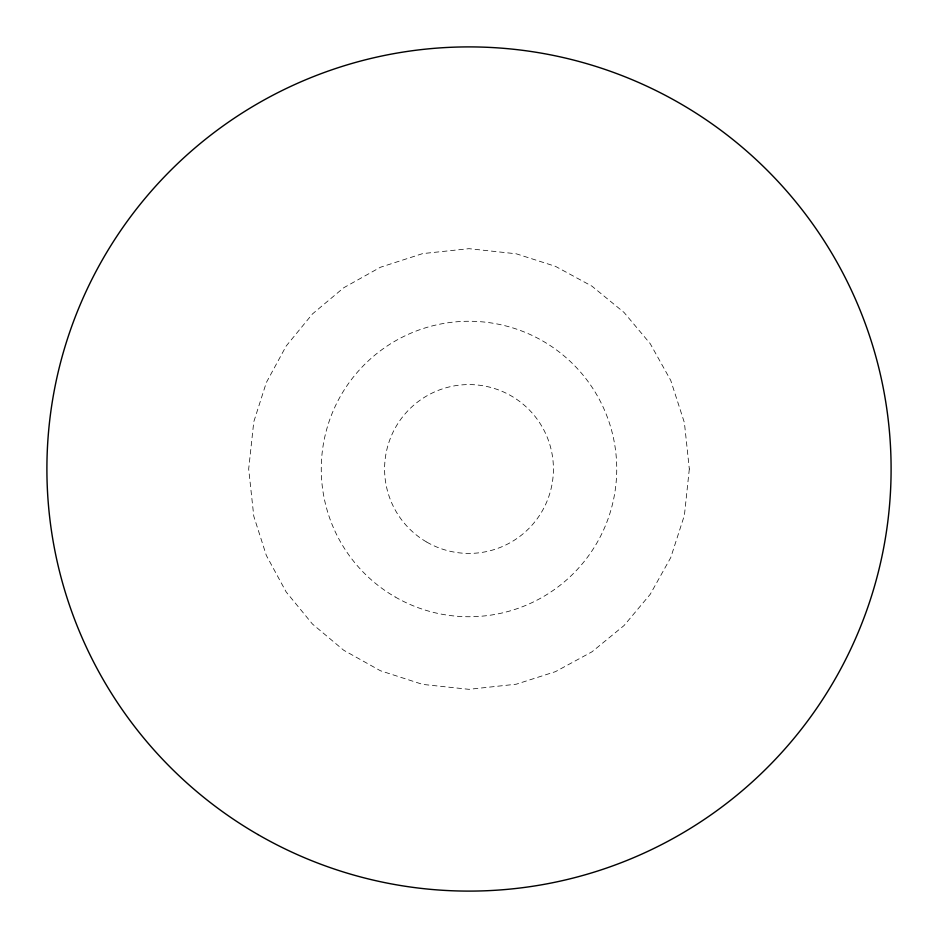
<?xml version="1.0" encoding="UTF-8"?>
<svg xmlns="http://www.w3.org/2000/svg" width="938" height="938" viewBox="0 0 938 938"><rect width="100%" height="100%" fill="white"/><g stroke="black" fill="none" stroke-linecap="round" stroke-linejoin="round"><path stroke-width="0.7" stroke-dasharray="4.69 3.52" d="M689.324 469L684.4 515.337L670.74 557.594L650.222 594.317L624.04 625.552L591.96 651.828L555.46 671.655L516.217 684.212L469 689.324L422.663 684.4L380.406 670.74L343.683 650.222L312.448 624.04L286.172 591.96L266.345 555.46L253.788 516.217L248.676 469L253.788 421.783L266.345 382.54L286.172 346.04L312.448 313.96L343.683 287.778L380.406 267.26L422.663 253.6L469 248.676L516.217 253.788L555.46 266.345L591.96 286.172L624.04 312.448L650.222 343.683L670.74 380.406L684.4 422.663L689.324 469M426.79 542.105A84.42 84.42 0 0 0 553.42 469A84.42 84.42 0 0 0 426.79 395.895A84.42 84.42 0 0 0 426.79 542.105M395.133 596.943A147.735 147.735 0 0 0 616.735 469A147.735 147.735 0 0 0 395.133 341.057A147.735 147.735 0 0 0 395.133 596.943"/><path stroke-width="1.41" d="M257.95 834.55A422.1 422.1 0 0 0 891.1 469A422.1 422.1 0 0 0 257.95 103.45A422.1 422.1 0 0 0 257.95 834.55"/></g></svg>
